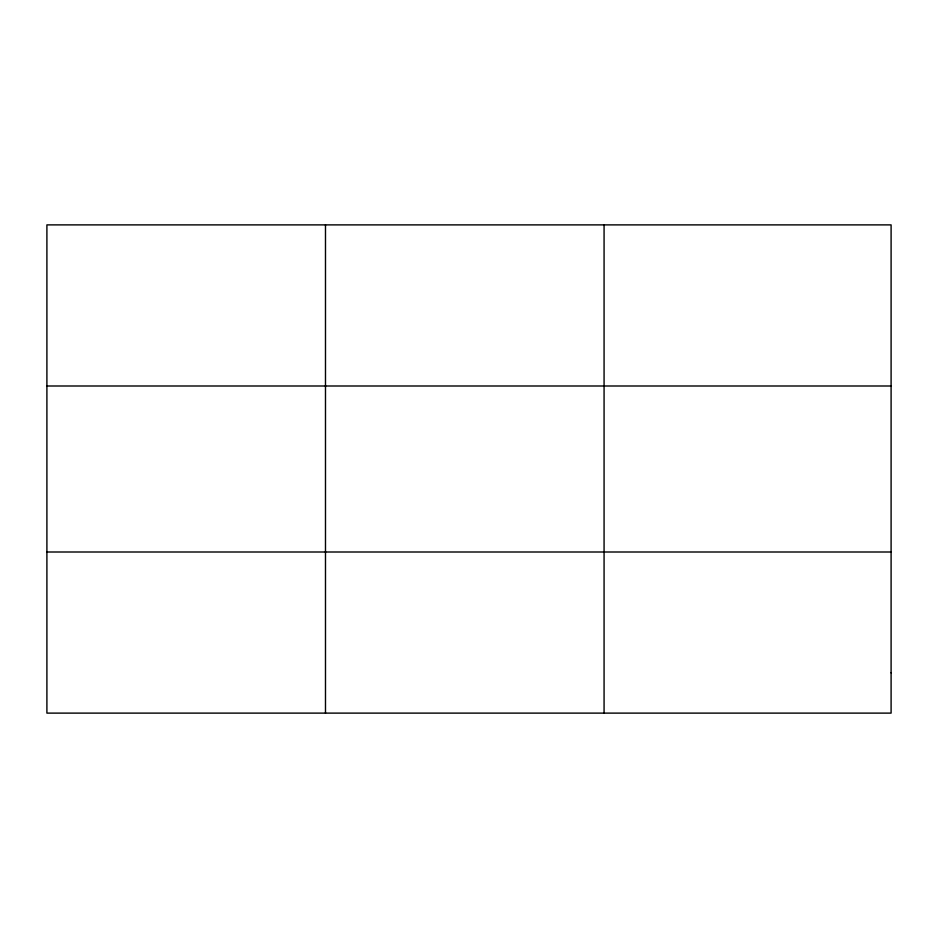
<?xml version="1.0" encoding="UTF-8"?>
<svg xmlns="http://www.w3.org/2000/svg" width="938" height="938" viewBox="0 0 938 938"><rect width="100%" height="100%" fill="white"/><g stroke="black" fill="none" stroke-linecap="round" stroke-linejoin="round"><path stroke-width="1.41" d="M325.486 713.115L325.486 224.886M604.072 713.115L604.072 224.886M46.9 385.999L891.1 385.999M46.9 552.001L891.1 552.001M891.1 672.827L891.1 713.115L46.9 713.115L46.9 224.886L891.1 224.886L891.1 672.827"/></g></svg>
